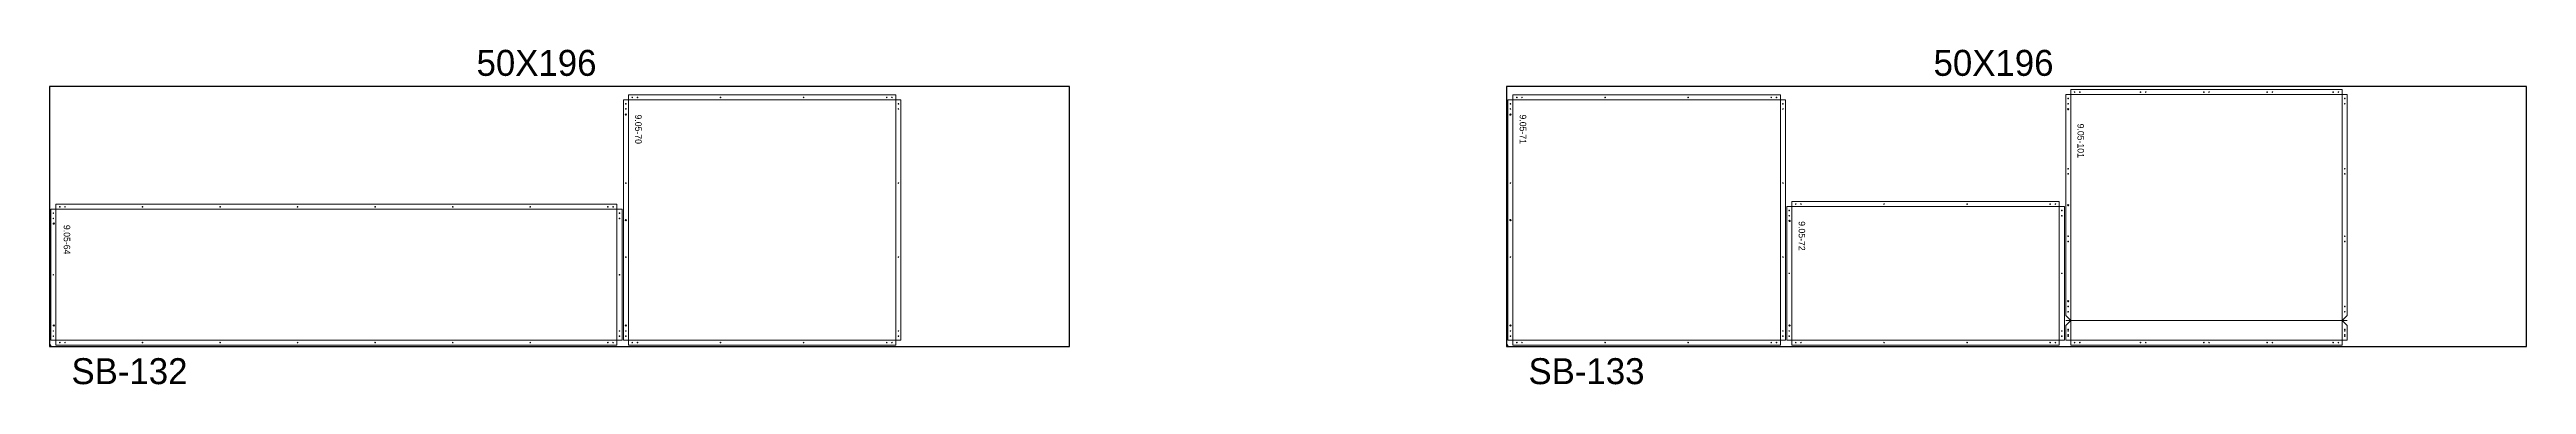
# Model space of a CAD drawing. Header units: inches. Extents: x 332 to 13969, y 521 to 599.
# Drawn here: x 4252.3 to 4728.3, y 521.7 to 586.2 of the extents above; entities that cross this region are included whole.
import ezdxf

# ---------------------------------------------------------------- set-up
doc = ezdxf.new("R2010")
doc.units = ezdxf.units.IN
doc.header["$MEASUREMENT"] = 0
for name, color, linetype, lineweight in [('ACM_Layer 1_Router Offset_Panel Cut', 1, 'Continuous', 9), ('ACM_Layer 3_Open Offset Countour_Route Lines', 4, 'Continuous', 9), ('ACM_Layer 4_Drill Centers_Rivet Holes', 3, 'Continuous', 9), ('ACM_Layer 5_Drill Centers_Weep Holes', 6, 'Continuous', 9)]:
    doc.layers.add(name, color=color, linetype=linetype, lineweight=lineweight)
doc.layers.add('ACM_Reference_Text', color=7, linetype='Continuous')
doc.styles.add('ER_Basic_SS', font='', dxfattribs={"height": 1.25})
doc.styles.get('ER_Basic_SS').set_extended_font_data('ER_Basic_SS')

# ---------------------------------------------------------------- blocks, each defined once
blk = doc.blocks.new('*U147')
for p, q in [((-97.75, -34.23), (-98, -34.23)), ((-97.75, -34.48), (-97.75, -34.23))]:
    blk.add_line(p, q)
blk.add_lwpolyline([(-98, -34.48), (98, -34.48), (98, 15.52), (-98, 15.52)], close=True)
at = {"insert": (-15.94, 22.6), "char_height": 5, "attachment_point": 1}
blk.add_mtext_dynamic_manual_height_columns('50X196', width=43.9641, gutter_width=1, heights=[0], dxfattribs=at)
blk = doc.blocks.new('*U148')
at = {"color": 0, "linetype": 'ByBlock', "lineweight": -2, "transparency": 16777216}
for p in [(3920, 0), (4200, 0)]:
    blk.add_blockref('*U147', p, dxfattribs=at)

msp = doc.modelspace()

# ---------------------------------------------------------------- linework, layer by layer
at = {"layer": 'ACM_Layer 1_Router Offset_Panel Cut'}
for points in [[(4414.9, 577.42), (4363.49, 577.42), (4363.49, 576.45), (4362.53, 576.45), (4362.53, 530.22), (4363.49, 530.22), (4363.49, 529.25), (4414.9, 529.25), (4414.9, 530.22), (4415.87, 530.22), (4415.87, 576.45), (4414.9, 576.45)], [(4584.89, 577.42), (4533.48, 577.42), (4533.48, 576.45), (4532.51, 576.45), (4532.51, 530.22), (4533.48, 530.22), (4533.48, 529.25), (4584.89, 529.25), (4584.89, 530.22), (4585.86, 530.22), (4585.86, 576.45), (4584.89, 576.45)], [(4639.71, 530.22), (4639.71, 533), (4640.67, 533.97), (4639.71, 534.94), (4639.71, 577.47), (4640.67, 577.47), (4640.67, 578.44), (4692.86, 578.44), (4692.86, 577.47), (4693.83, 577.47), (4693.83, 534.94), (4692.86, 533.97), (4693.83, 533), (4693.83, 530.22), (4692.86, 530.22), (4692.86, 529.25), (4640.67, 529.25), (4640.67, 530.22)], [(4361.31, 556.36), (4253.48, 556.36), (4253.48, 555.39), (4252.51, 555.39), (4252.51, 530.22), (4253.48, 530.22), (4253.48, 529.25), (4361.31, 529.25), (4361.31, 530.22), (4362.28, 530.22), (4362.28, 555.39), (4361.31, 555.39)], [(4638.49, 556.88), (4587.08, 556.88), (4587.08, 555.91), (4586.11, 555.91), (4586.11, 530.22), (4587.08, 530.22), (4587.08, 529.25), (4638.49, 529.25), (4638.49, 530.22), (4639.46, 530.22), (4639.46, 555.91), (4638.49, 555.91)]]:
    msp.add_lwpolyline(points, close=True, dxfattribs=at)
at = {"layer": 'ACM_Layer 3_Open Offset Countour_Route Lines'}
for p, q in [((4415.87, 576.45), (4362.53, 576.45)), ((4363.49, 577.42), (4363.49, 529.25)), ((4414.9, 577.42), (4414.9, 529.25)), ((4585.86, 576.45), (4532.51, 576.45)), ((4533.48, 577.42), (4533.48, 529.25)), ((4584.89, 577.42), (4584.89, 529.25)), ((4639.71, 577.47), (4693.83, 577.47)), ((4640.67, 529.25), (4640.67, 578.44)), ((4692.86, 529.25), (4692.86, 578.44)), ((4362.28, 555.39), (4252.51, 555.39)), ((4253.48, 556.36), (4253.48, 529.25)), ((4361.31, 556.36), (4361.31, 529.25)), ((4639.46, 555.91), (4586.11, 555.91)), ((4587.08, 556.88), (4587.08, 529.25)), ((4638.49, 556.88), (4638.49, 529.25)), ((4639.71, 533.97), (4693.83, 533.97)), ((4362.28, 530.22), (4252.51, 530.22)), ((4415.87, 530.22), (4362.53, 530.22)), ((4585.86, 530.22), (4532.51, 530.22)), ((4639.46, 530.22), (4586.11, 530.22)), ((4639.71, 530.22), (4693.83, 530.22))]:
    msp.add_line(p, q, dxfattribs=at)
at = {"layer": 'ACM_Layer 4_Drill Centers_Rivet Holes'}
for centre in [(4364.24, 576.93), (4365.24, 576.93), (4381.21, 576.93), (4397.18, 576.93), (4413.15, 576.93), (4414.15, 576.93), (4534.23, 576.93), (4535.23, 576.93), (4551.2, 576.93), (4567.17, 576.93), (4583.14, 576.93), (4584.14, 576.93), (4640.19, 576.72), (4641.42, 577.95), (4642.42, 577.95), (4654.09, 577.95), (4655.09, 577.95), (4666.27, 577.95), (4667.27, 577.95), (4678.44, 577.95), (4679.44, 577.95), (4691.11, 577.95), (4692.11, 577.95), (4693.34, 576.72), (4363.01, 575.7), (4363.01, 574.7), (4415.39, 575.7), (4415.39, 574.7), (4532.99, 575.7), (4532.99, 574.7), (4585.37, 575.7), (4585.37, 574.7), (4640.19, 575.72), (4693.34, 575.72), (4640.19, 563.21), (4640.19, 562.21), (4693.34, 563.21), (4693.34, 562.21), (4363.01, 560.45), (4415.39, 560.45), (4532.99, 560.45), (4585.37, 560.45), (4252.99, 554.64), (4252.99, 553.64), (4254.23, 555.87), (4255.23, 555.87), (4270.13, 555.87), (4285.04, 555.87), (4299.94, 555.87), (4314.84, 555.87), (4329.75, 555.87), (4344.65, 555.87), (4359.56, 555.87), (4360.56, 555.87), (4361.79, 554.64), (4361.79, 553.64), (4586.59, 555.16), (4586.59, 554.16), (4587.83, 556.4), (4588.83, 556.4), (4604.8, 556.4), (4620.77, 556.4), (4636.74, 556.4), (4637.74, 556.4), (4638.97, 555.16), (4638.97, 554.16), (4640.19, 550.2), (4640.19, 549.2), (4693.34, 550.2), (4693.34, 549.2), (4252.99, 542.8), (4361.79, 542.8), (4363.01, 546.21), (4415.39, 546.21), (4532.99, 546.21), (4585.37, 546.21), (4586.59, 543.07), (4638.97, 543.07), (4640.19, 536.69), (4640.19, 535.69), (4693.34, 536.69), (4693.34, 535.69), (4252.99, 531.97), (4252.99, 530.97), (4254.23, 529.73), (4255.23, 529.73), (4270.13, 529.73), (4285.04, 529.73), (4299.94, 529.73), (4314.84, 529.73), (4329.75, 529.73), (4344.65, 529.73), (4359.56, 529.73), (4360.56, 529.73), (4361.79, 531.97), (4361.79, 530.97), (4363.01, 531.97), (4363.01, 530.97), (4364.24, 529.73), (4365.24, 529.73), (4381.21, 529.73), (4397.18, 529.73), (4413.15, 529.73), (4414.15, 529.73), (4415.39, 531.97), (4415.39, 530.97), (4532.99, 531.97), (4532.99, 530.97), (4534.23, 529.73), (4535.23, 529.73), (4551.2, 529.73), (4567.17, 529.73), (4583.14, 529.73), (4584.14, 529.73), (4585.37, 531.97), (4585.37, 530.97), (4586.59, 531.97), (4586.59, 530.97), (4587.83, 529.73), (4588.83, 529.73), (4604.8, 529.73), (4620.77, 529.73), (4636.74, 529.73), (4637.74, 529.73), (4638.97, 531.97), (4638.97, 530.97), (4640.19, 532.25), (4640.19, 531.97), (4640.19, 531.25), (4640.19, 530.97), (4641.42, 529.73), (4642.42, 529.73), (4654.09, 529.73), (4655.09, 529.73), (4666.27, 529.73), (4667.27, 529.73), (4678.44, 529.73), (4679.44, 529.73), (4691.11, 529.73), (4692.11, 529.73), (4693.34, 532.25), (4693.34, 531.97), (4693.34, 531.25), (4693.34, 530.97)]:
    msp.add_circle(centre, 0.0625, dxfattribs=at)
at = {"layer": 'ACM_Layer 5_Drill Centers_Weep Holes'}
for centre in [(4363.01, 573.63), (4532.99, 573.63), (4640.19, 574.65), (4253.06, 552.64), (4363.01, 553.33), (4532.99, 553.33), (4586.65, 553.16), (4640.19, 556.17), (4253.06, 533.03), (4363.01, 533.03), (4532.99, 533.03), (4586.65, 533.03), (4640.19, 537.69)]:
    msp.add_circle(centre, 0.125, dxfattribs=at)

# ---------------------------------------------------------------- block references
msp.add_blockref('*U148', (430.26, 563.48))

# ---------------------------------------------------------------- texts
at = {"char_height": 5, "attachment_point": 1}
for s, insert in [('SB-132', (4256.47, 526.74)), ('SB-133', (4536.47, 526.74))]:
    msp.add_mtext_dynamic_manual_height_columns(s, width=43.9641, gutter_width=1, heights=[0], dxfattribs=dict(at, insert=insert))
at = {"layer": 'ACM_Reference_Text', "style": 'ER_Basic_SS'}
for s, p in [('9.05-70', (4364.8, 573.64)), ('9.05-71', (4534.79, 573.64)), ('9.05-101', (4641.98, 571.88)), ('9.05-64', (4254.98, 552.39)), ('9.05-72', (4588.39, 553.1))]:
    msp.add_text(s, height=1.25, rotation=270, dxfattribs=at).set_placement(p)

doc.saveas('drawing.dxf')
